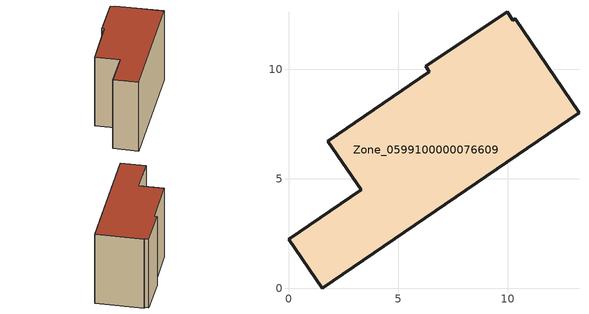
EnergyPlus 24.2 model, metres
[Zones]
Zone_0599100000076609
 floor ground (C_G): 0,2.24 3.32,4.49 1.8,6.71 6.41,9.89 6.25,10.12 9.97,12.62 10.24,12.23 10.34,12.29 13.25,8 1.53,0 z0
 wall outside (C_F): 3.32,4.49 0,2.24 1.53,0 13.25,8 10.34,12.29 10.24,12.23 9.97,12.62 6.25,10.12 6.41,9.89 1.8,6.71 3.32,4.49 z0:8.3
 roof outside (C_R): 13.25,8 10.34,12.29 10.24,12.23 9.97,12.62 6.25,10.12 6.41,9.89 1.8,6.71 3.32,4.49 0,2.24 1.53,0 z8.3
[BUILDING]
Pand.0599100000076609: North Axis=0; Terrain=City; Loads Convergence Tolerance Value=0.04; Temperature Convergence Tolerance Value=0.4; Solar Distribution=FullExterior; Maximum Number of Warmup Days=25; Minimum Number of Warmup Days=1
[Site:Location]
Rotterdam.The.Hague.AP_ZH_NLD Design_Conditions: Latitude=51.96; Longitude=4.45; Time Zone=1; Elevation=-4.5
[SITE:GROUNDTEMPERATURE:BUILDINGSURFACE]
18, 18, 18, 18, 18, 18, 18, 18, 18, 18, 18, 18
[MATERIAL] Thermal Absorptance=0.9; Solar Absorptance=0.7; Visible Absorptance=0.7
Name | Roughness | Thickness | Conductivity | Density | Specific Heat
G.TI.1975-1991 | MediumSmooth | 0.15 | 0.288461 | 540 | 1210
F.TI.1975-1991 | Rough | 0.3 | 0.230769 | 1920 | 840
R.TI.1975-1991 | MediumRough | 0.2 | 0.153846 | 1500 | 1000
[CONSTRUCTION]
C_G: G.TI.1975-1991
C_F: F.TI.1975-1991
C_R: R.TI.1975-1991
[ZONE]
Zone_0599100000076609: Type=1; Multiplier=1; Ceiling Height=Autocalculate; Volume=Autocalculate; Floor Area=autocalculate; Part of Total Floor Area=Yes
[ZONEINFILTRATION:DESIGNFLOWRATE]
Infil_Zone_0599100000076609: Zone or ZoneList or Space or SpaceList=Zone_0599100000076609; Schedule=AlwaysOn; Design Flow Rate Calculation Method=Flow/Area; Flow Rate per Floor Area=0.003; Constant Term Coefficient=1; Temperature Term Coefficient=0; Velocity Term Coefficient=0; Velocity Squared Term Coefficient=0
[HVACTEMPLATE:ZONE:IDEALLOADSAIRSYSTEM]
Zone_0599100000076609: Maximum Heating Supply Air Temperature=50; Minimum Cooling Supply Air Temperature=13; Maximum Heating Supply Air Humidity Ratio=0.0156; Minimum Cooling Supply Air Humidity Ratio=0.0077; Heating Limit=NoLimit; Cooling Limit=NoLimit; Dehumidification Control Type=ConstantSensibleHeatRatio; Cooling Sensible Heat Ratio=0.7; Dehumidification Setpoint=60; Humidification Control Type=None; Humidification Setpoint=30; Outdoor Air Method=None; Outdoor Air Flow Rate per Person=0.00944; Outdoor Air Flow Rate per Zone Floor Area=0; Outdoor Air Flow Rate per Zone=0; Demand Controlled Ventilation Type=None; Outdoor Air Economizer Type=NoEconomizer; Heat Recovery Type=None; Sensible Heat Recovery Effectiveness=0.7; Latent Heat Recovery Effectiveness=0.65
[ZONECONTROL:THERMOSTAT]
ThermostatControl_Zone_0599100000076609: Zone or ZoneList=Zone_0599100000076609; Control Type Schedule=DualSetpointControlType; Control 1=Thermostat_Zone_0599100000076609; Temperature Difference Between Cutout And Setpoint=0
[THERMOSTATSETPOINT:DUALSETPOINT]
Thermostat_Zone_0599100000076609: Heating Setpoint Temperature Schedule=HeatingSetpoint_Zone_0599100000076609; Cooling Setpoint Temperature Schedule=CoolingSetpoint_Zone_0599100000076609
[SCHEDULE:COMPACT]
HeatingSetpoint_Zone_0599100000076609: Through: 12/31, For: AllDays, Until: 24:00, 21
CoolingSetpoint_Zone_0599100000076609: Through: 12/31, For: AllDays, Until: 24:00, 24
DualSetpointControlType: Through: 12/31, For: AllDays, Until: 24:00, 4
AlwaysOn: Through: 12/31, For: AllDays, Until: 24:00, 1
